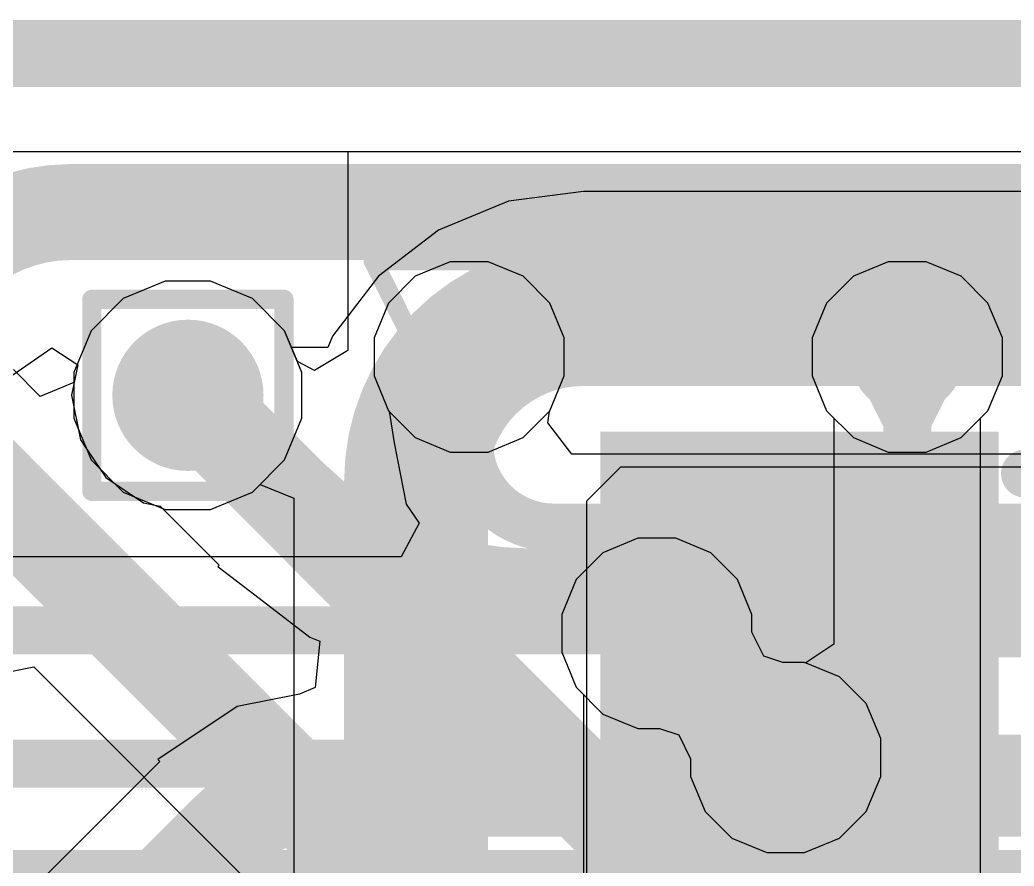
# Model space of a CAD drawing. Header units: inches. Extents: x -6 to 283, y -12 to 154.
# Drawn here: x 35.527 to 38.156, y 18.211 to 20.449 of the extents above; entities that cross this region are included whole.
import ezdxf

# ---------------------------------------------------------------- set-up
doc = ezdxf.new("R2010")
doc.units = ezdxf.units.IN
for name, color, linetype in [('Board Outline', 216, 'Continuous'), ('Bottom Layer', 5, 'Continuous'), ('Bottom Overlay', 54, 'Continuous'), ('Bottom Paste', 16, 'Continuous'), ('Bottom Solder', 6, 'Continuous'), ('Drill Drawing', 1, 'Continuous'), ('GND-1', 16, 'Continuous'), ('GND-2', 90, 'Continuous'), ('GND-3', 216, 'Continuous'), ('GND-4', 54, 'Continuous'), ('PWR-1', 156, 'Continuous'), ('PWR-2', 130, 'Continuous'), ('Signal L1', 76, 'Continuous'), ('Signal L2', 6, 'Continuous'), ('Top Layer', 1, 'Continuous'), ('Via Holes', 16, 'Continuous')]:
    doc.layers.add(name, color=color, linetype=linetype)

# ---------------------------------------------------------------- blocks, each defined once
blk = doc.blocks.new('WPN252012HR24MT__B_190')
at = {"layer": 'Bottom Layer'}
for points in [[(-1.2499975, 1.00000054), (-0.3999966599999999, 1.00000054), (-0.3999966599999999, -1.00000054), (-1.2499975, -1.00000054)], [(0.3999966599999999, 1.00000054), (1.2499975, 1.00000054), (1.2499975, -1.00000054), (0.3999966599999999, -1.00000054)]]:
    blk.add_hatch(color=5, dxfattribs=at).paths.add_polyline_path(points)
at = {"layer": 'Bottom Paste'}
for points in [[(-1.2499975, 1.00000054), (-0.3999966599999999, 1.00000054), (-0.3999966599999999, -1.00000054), (-1.2499975, -1.00000054)], [(0.3999966599999999, 1.00000054), (1.2499975, 1.00000054), (1.2499975, -1.00000054), (0.3999966599999999, -1.00000054)]]:
    blk.add_hatch(color=16, dxfattribs=at).paths.add_polyline_path(points)
at = {"layer": 'Bottom Solder'}
for points in [[(-1.3515975, 1.10160054), (-0.29839666, 1.10160054), (-0.29839666, -1.10160054), (-1.3515975, -1.10160054)], [(0.29839666, 1.10160054), (1.3515975, 1.10160054), (1.3515975, -1.10160054), (0.29839666, -1.10160054)]]:
    blk.add_hatch(color=6, dxfattribs=at).paths.add_polyline_path(points)
at = {"layer": 'Bottom Overlay'}
for points in [[(-0.2286, 0.9905999999999999, 0.127, 0.127, 0), (0.2286, 0.9905999999999999, 0.127, 0.127, 0)], [(-0.2286, -0.9905999999999999, 0.127, 0.127, 0), (0.2286, -0.9905999999999999, 0.127, 0.127, 0)]]:
    blk.add_lwpolyline(points, format="xyseb", dxfattribs=at)
for points in [[(-0.26035, 0.9905999999999999, 0.0635, 0.0635, 1), (-0.19685, 0.9905999999999999, 0.0635, 0.0635, 1)], [(0.19685, 0.9905999999999999, 0.0635, 0.0635, 1), (0.26035, 0.9905999999999999, 0.0635, 0.0635, 1)], [(-0.26035, -0.9905999999999999, 0.0635, 0.0635, 1), (-0.19685, -0.9905999999999999, 0.0635, 0.0635, 1)], [(0.19685, -0.9905999999999999, 0.0635, 0.0635, 1), (0.26035, -0.9905999999999999, 0.0635, 0.0635, 1)]]:
    blk.add_lwpolyline(points, format="xyseb", close=True, dxfattribs=at)

msp = doc.modelspace()

# ---------------------------------------------------------------- hatches: boundary and pattern name
at = {"layer": 'Bottom Layer'}
h = msp.add_hatch(color=5, dxfattribs=at)
edge = h.paths.add_edge_path()
edge.add_arc((35.97114726, 19.45591486), 0.1999996, 0, 360)
at = {"layer": 'GND-1'}
h = msp.add_hatch(color=16, dxfattribs=at)
edge = h.paths.add_edge_path()
edge.add_arc((37.87366822, 19.55751486), 0.1499997, 0, 360)
h = msp.add_hatch(color=16, dxfattribs=at)
edge = h.paths.add_edge_path()
edge.add_arc((35.97114726, 19.45591486), 0.1999996, 0, 360)
h = msp.add_hatch(color=16, dxfattribs=at)
edge = h.paths.add_edge_path()
edge.add_arc((37.21135814, 18.82631998), 0.1499997, 0, 360)
h = msp.add_hatch(color=16, dxfattribs=at)
edge = h.paths.add_edge_path()
edge.add_arc((37.55216518, 18.49819262), 0.1499997, 0, 360)
at = {"layer": 'GND-2'}
h = msp.add_hatch(color=90, dxfattribs=at)
edge = h.paths.add_edge_path()
edge.add_arc((36.71496848, 19.55751486), 0.1499997, 0, 360)
h = msp.add_hatch(color=90, dxfattribs=at)
edge = h.paths.add_edge_path()
edge.add_arc((35.97114726, 19.45591486), 0.1999996, 0, 360)
at = {"layer": 'GND-3'}
h = msp.add_hatch(color=216, dxfattribs=at)
edge = h.paths.add_edge_path()
edge.add_arc((36.71496848, 19.55751486), 0.1499997, 0, 360)
h = msp.add_hatch(color=216, dxfattribs=at)
edge = h.paths.add_edge_path()
edge.add_arc((35.97114726, 19.45591486), 0.1999996, 0, 360)
at = {"layer": 'GND-4'}
h = msp.add_hatch(color=54, dxfattribs=at)
edge = h.paths.add_edge_path()
edge.add_arc((35.97114726, 19.45591486), 0.1999996, 0, 360)
at = {"layer": 'PWR-1'}
h = msp.add_hatch(color=156, dxfattribs=at)
edge = h.paths.add_edge_path()
edge.add_arc((36.71496848, 19.55751486), 0.1499997, 0, 360)
h = msp.add_hatch(color=156, dxfattribs=at)
edge = h.paths.add_edge_path()
edge.add_arc((35.97114726, 19.45591486), 0.1999996, 0, 360)
at = {"layer": 'PWR-2'}
h = msp.add_hatch(color=130, dxfattribs=at)
edge = h.paths.add_edge_path()
edge.add_arc((36.71496848, 19.55751486), 0.1499997, 0, 360)
h = msp.add_hatch(color=130, dxfattribs=at)
edge = h.paths.add_edge_path()
edge.add_arc((35.97114726, 19.45591486), 0.1999996, 0, 360)
at = {"layer": 'Signal L1'}
h = msp.add_hatch(color=76, dxfattribs=at)
edge = h.paths.add_edge_path()
edge.add_arc((36.71496848, 19.55751486), 0.1499997, 0, 360)
h = msp.add_hatch(color=76, dxfattribs=at)
edge = h.paths.add_edge_path()
edge.add_arc((37.87366822, 19.55751486), 0.1499997, 0, 360)
h = msp.add_hatch(color=76, dxfattribs=at)
edge = h.paths.add_edge_path()
edge.add_arc((35.97114726, 19.45591486), 0.1999996, 0, 360)
h = msp.add_hatch(color=76, dxfattribs=at)
edge = h.paths.add_edge_path()
edge.add_arc((37.21135814, 18.82631998), 0.1499997, 0, 360)
h = msp.add_hatch(color=76, dxfattribs=at)
edge = h.paths.add_edge_path()
edge.add_arc((37.55216518, 18.49819262), 0.1499997, 0, 360)
at = {"layer": 'Signal L2'}
h = msp.add_hatch(color=6, dxfattribs=at)
edge = h.paths.add_edge_path()
edge.add_arc((36.71496848, 19.55751486), 0.1499997, 0, 360)
h = msp.add_hatch(color=6, dxfattribs=at)
edge = h.paths.add_edge_path()
edge.add_arc((35.97114726, 19.45591486), 0.1999996, 0, 360)
at = {"layer": 'Top Layer'}
h = msp.add_hatch(color=1, dxfattribs=at)
edge = h.paths.add_edge_path()
edge.add_arc((37.87366822, 19.55751486), 0.1499997, 0, 360)
h = msp.add_hatch(color=1, dxfattribs=at)
edge = h.paths.add_edge_path()
edge.add_arc((35.97114726, 19.45591486), 0.1999996, 0, 360)
h = msp.add_hatch(color=1, dxfattribs=at)
edge = h.paths.add_edge_path()
edge.add_arc((37.21135814, 18.82631998), 0.1499997, 0, 360)
h = msp.add_hatch(color=1, dxfattribs=at)
edge = h.paths.add_edge_path()
edge.add_arc((37.55216518, 18.49819262), 0.1499997, 0, 360)
at = {"layer": 'Via Holes'}
h = msp.add_hatch(color=7, dxfattribs=at)
edge = h.paths.add_edge_path()
edge.add_arc((36.71496848, 19.55751486), 0.07499858, 0, 360)
h = msp.add_hatch(color=7, dxfattribs=at)
edge = h.paths.add_edge_path()
edge.add_arc((37.87366822, 19.55751486), 0.07499858, 0, 360)
h = msp.add_hatch(color=7, dxfattribs=at)
edge = h.paths.add_edge_path()
edge.add_arc((35.97114726, 19.45591486), 0.0999998, 0, 360)
h = msp.add_hatch(color=7, dxfattribs=at)
edge = h.paths.add_edge_path()
edge.add_arc((37.21135814, 18.82631998), 0.07499858, 0, 360)
h = msp.add_hatch(color=7, dxfattribs=at)
edge = h.paths.add_edge_path()
edge.add_arc((37.55216518, 18.49819262), 0.07499858, 0, 360)

# ---------------------------------------------------------------- linework, layer by layer
at = {"layer": 'Board Outline'}
msp.add_lwpolyline([(12.036425, 20.35987292, 0.1778, 0.1778, 0), (75.55088776, 20.35987292, 0.1778, 0.1778, 0)], format="xyseb", dxfattribs=at)
at = {"layer": 'Bottom Layer'}
for p, q in [((12.036425, 20.10090722), (45.75363722, 20.10090976)), ((37.0170583, 19.99511876), (36.81871477999999, 19.96900756)), ((37.0170583, 19.99478348), (37.0170583, 19.99511876)), ((42.40691544, 19.99478348), (37.0170583, 19.99478348)), ((36.81871477999999, 19.96900756), (36.63388913999999, 19.89244942)), ((36.63388913999999, 19.89244942), (36.4751747, 19.7706615)), ((35.911155, 19.75751446), (35.80030432, 19.71159888)), ((36.03113952, 19.75751446), (35.911155, 19.75751446)), ((36.1419902, 19.71159888), (36.03113952, 19.75751446)), ((36.4751747, 19.7706615), (36.35338678, 19.61194706)), ((35.80030432, 19.71159888), (35.71546324, 19.6267578)), ((36.22683128, 19.6267578), (36.1419902, 19.71159888)), ((35.71546324, 19.6267578), (35.66954766, 19.51590712)), ((36.2450634, 19.58274214), (36.22683128, 19.6267578)), ((36.35338678, 19.61194706), (36.34128876, 19.58274214)), ((36.34128876, 19.58274214), (36.2450634, 19.58274214)), ((35.66954766, 19.51590712), (35.66954766, 19.3959226)), ((35.66954766, 19.3959226), (35.71546324, 19.28507192)), ((35.71546324, 19.28507192), (35.80030432, 19.20023084)), ((37.02667982, 19.1768095), (37.11648406, 19.26661374)), ((37.11648406, 19.26661374), (38.54082716, 19.26660612)), ((35.80030432, 19.20023084), (35.911155, 19.15431526)), ((36.03113952, 19.15431526), (36.1419902, 19.20023084)), ((36.1419902, 19.20023084), (36.16215271999999, 19.22039336)), ((36.16215271999999, 19.22039336), (36.25105272, 19.18356844)), ((36.25105272, 19.18356844), (36.25105272, 16.574135)), ((37.02667982, 15.29101336), (37.02667982, 19.1768095)), ((35.911155, 19.15431526), (36.03113952, 19.15431526))]:
    msp.add_line(p, q, dxfattribs=at)
for points in [[(36.57477317999999, 19.2287779, 0.3809999999999999, 0.3809999999999999, -0.4142135623730951), (37.0170583, 19.67106302, 0.3809999999999999, 0.3809999999999999, 0)], [(37.0170583, 19.67106302, 0.3809999999999999, 0.3809999999999999, 0), (42.40691544, 19.67106302, 0.3809999999999999, 0.3809999999999999, 0)], [(36.57477317999999, 16.56375148, 0.3809999999999999, 0.3809999999999999, 0), (36.57477317999999, 19.2287779, 0.3809999999999999, 0.3809999999999999, 0)]]:
    msp.add_lwpolyline(points, format="xyseb", dxfattribs=at)
for points in [[(36.9218083, 19.67106302, 0.1905, 0.1905, 1), (37.1123083, 19.67106302, 0.1905, 0.1905, 1)], [(36.9218083, 19.67106302, 0.1905, 0.1905, 1), (37.1123083, 19.67106302, 0.1905, 0.1905, 1)], [(36.47952318, 19.2287779, 0.1905, 0.1905, 1), (36.67002318, 19.2287779, 0.1905, 0.1905, 1)], [(36.47952318, 19.2287779, 0.1905, 0.1905, 1), (36.67002318, 19.2287779, 0.1905, 0.1905, 1)]]:
    msp.add_lwpolyline(points, format="xyseb", close=True, dxfattribs=at)
at = {"layer": 'Drill Drawing'}
for points in [[(36.46096848, 19.81151486, 0.0508, 0.0508, 0), (36.96896848, 19.81151486, 0.0508, 0.0508, 0)], [(36.46096848, 19.81151486, 0.0508, 0.0508, 0), (36.71496848, 19.30351486, 0.0508, 0.0508, 0)], [(36.71496848, 19.30351486, 0.0508, 0.0508, 0), (36.96896848, 19.81151486, 0.0508, 0.0508, 0)], [(37.61966822, 19.81151486, 0.0508, 0.0508, 0), (38.12766822, 19.81151486, 0.0508, 0.0508, 0)], [(37.61966822, 19.81151486, 0.0508, 0.0508, 0), (37.87366822, 19.30351486, 0.0508, 0.0508, 0)], [(37.87366822, 19.30351486, 0.0508, 0.0508, 0), (38.12766822, 19.81151486, 0.0508, 0.0508, 0)], [(35.71714726, 19.70991486, 0.0508, 0.0508, 0), (36.22514726, 19.70991486, 0.0508, 0.0508, 0)], [(35.71714726, 19.20191486, 0.0508, 0.0508, 0), (35.71714726, 19.70991486, 0.0508, 0.0508, 0)], [(36.22514726, 19.20191486, 0.0508, 0.0508, 0), (36.22514726, 19.70991486, 0.0508, 0.0508, 0)], [(35.71714726, 19.20191486, 0.0508, 0.0508, 0), (36.22514726, 19.20191486, 0.0508, 0.0508, 0)], [(36.95735814, 19.08031998, 0.0508, 0.0508, 0), (37.46535814, 19.08031998, 0.0508, 0.0508, 0)], [(36.95735814, 19.08031998, 0.0508, 0.0508, 0), (37.21135814, 18.57231998, 0.0508, 0.0508, 0)], [(37.21135814, 18.57231998, 0.0508, 0.0508, 0), (37.46535814, 19.08031998, 0.0508, 0.0508, 0)], [(37.29816518, 18.75219262, 0.0508, 0.0508, 0), (37.80616518, 18.75219262, 0.0508, 0.0508, 0)], [(37.29816518, 18.75219262, 0.0508, 0.0508, 0), (37.55216518, 18.24419262, 0.0508, 0.0508, 0)], [(37.55216518, 18.24419262, 0.0508, 0.0508, 0), (37.80616518, 18.75219262, 0.0508, 0.0508, 0)]]:
    msp.add_lwpolyline(points, format="xyseb", dxfattribs=at)
for points in [[(36.44826848, 19.81151486, 0.0254, 0.0254, 1), (36.47366848, 19.81151486, 0.0254, 0.0254, 1)], [(36.44826848, 19.81151486, 0.0254, 0.0254, 1), (36.47366848, 19.81151486, 0.0254, 0.0254, 1)], [(36.95626848, 19.81151486, 0.0254, 0.0254, 1), (36.98166848, 19.81151486, 0.0254, 0.0254, 1)], [(36.95626848, 19.81151486, 0.0254, 0.0254, 1), (36.98166848, 19.81151486, 0.0254, 0.0254, 1)], [(37.60696822, 19.81151486, 0.0254, 0.0254, 1), (37.63236822, 19.81151486, 0.0254, 0.0254, 1)], [(37.60696822, 19.81151486, 0.0254, 0.0254, 1), (37.63236822, 19.81151486, 0.0254, 0.0254, 1)], [(38.11496821999999, 19.81151486, 0.0254, 0.0254, 1), (38.14036822, 19.81151486, 0.0254, 0.0254, 1)], [(38.11496821999999, 19.81151486, 0.0254, 0.0254, 1), (38.14036822, 19.81151486, 0.0254, 0.0254, 1)], [(35.70444726, 19.70991486, 0.0254, 0.0254, 1), (35.72984726, 19.70991486, 0.0254, 0.0254, 1)], [(35.70444726, 19.70991486, 0.0254, 0.0254, 1), (35.72984726, 19.70991486, 0.0254, 0.0254, 1)], [(36.21244726, 19.70991486, 0.0254, 0.0254, 1), (36.23784726, 19.70991486, 0.0254, 0.0254, 1)], [(36.21244726, 19.70991486, 0.0254, 0.0254, 1), (36.23784726, 19.70991486, 0.0254, 0.0254, 1)], [(36.70226847999999, 19.30351486, 0.0254, 0.0254, 1), (36.72766848, 19.30351486, 0.0254, 0.0254, 1)], [(36.70226847999999, 19.30351486, 0.0254, 0.0254, 1), (36.72766848, 19.30351486, 0.0254, 0.0254, 1)], [(37.86096822, 19.30351486, 0.0254, 0.0254, 1), (37.88636822, 19.30351486, 0.0254, 0.0254, 1)], [(37.86096822, 19.30351486, 0.0254, 0.0254, 1), (37.88636822, 19.30351486, 0.0254, 0.0254, 1)], [(35.70444726, 19.20191486, 0.0254, 0.0254, 1), (35.72984726, 19.20191486, 0.0254, 0.0254, 1)], [(35.70444726, 19.20191486, 0.0254, 0.0254, 1), (35.72984726, 19.20191486, 0.0254, 0.0254, 1)], [(36.21244726, 19.20191486, 0.0254, 0.0254, 1), (36.23784726, 19.20191486, 0.0254, 0.0254, 1)], [(36.21244726, 19.20191486, 0.0254, 0.0254, 1), (36.23784726, 19.20191486, 0.0254, 0.0254, 1)], [(36.94465813999999, 19.08031998, 0.0254, 0.0254, 1), (36.97005814, 19.08031998, 0.0254, 0.0254, 1)], [(36.94465813999999, 19.08031998, 0.0254, 0.0254, 1), (36.97005814, 19.08031998, 0.0254, 0.0254, 1)], [(37.45265814, 19.08031998, 0.0254, 0.0254, 1), (37.47805814, 19.08031998, 0.0254, 0.0254, 1)], [(37.45265814, 19.08031998, 0.0254, 0.0254, 1), (37.47805814, 19.08031998, 0.0254, 0.0254, 1)], [(37.28546518, 18.75219262, 0.0254, 0.0254, 1), (37.31086517999999, 18.75219262, 0.0254, 0.0254, 1)], [(37.28546518, 18.75219262, 0.0254, 0.0254, 1), (37.31086517999999, 18.75219262, 0.0254, 0.0254, 1)], [(37.79346518, 18.75219262, 0.0254, 0.0254, 1), (37.81886518, 18.75219262, 0.0254, 0.0254, 1)], [(37.79346518, 18.75219262, 0.0254, 0.0254, 1), (37.81886518, 18.75219262, 0.0254, 0.0254, 1)], [(37.19865814, 18.57231998, 0.0254, 0.0254, 1), (37.22405814, 18.57231998, 0.0254, 0.0254, 1)], [(37.19865814, 18.57231998, 0.0254, 0.0254, 1), (37.22405814, 18.57231998, 0.0254, 0.0254, 1)], [(37.53946518, 18.24419262, 0.0254, 0.0254, 1), (37.56486518, 18.24419262, 0.0254, 0.0254, 1)], [(37.53946518, 18.24419262, 0.0254, 0.0254, 1), (37.56486518, 18.24419262, 0.0254, 0.0254, 1)]]:
    msp.add_lwpolyline(points, format="xyseb", close=True, dxfattribs=at)
at = {"layer": 'GND-1'}
for p, q in [((12.036425, 20.10090722), (75.55084966, 20.10090976)), ((37.8236226, 19.80911456), (37.73114882, 19.77081136)), ((37.92371384, 19.80911456), (37.8236226, 19.80911456)), ((38.01618762, 19.77081136), (37.92371384, 19.80911456)), ((35.911155, 19.75751446), (35.80030432, 19.71159888)), ((36.03113952, 19.75751446), (35.911155, 19.75751446)), ((36.1419902, 19.71159888), (36.03113952, 19.75751446)), ((37.73114882, 19.77081136), (37.66037172, 19.70003426)), ((38.08696472, 19.70003426), (38.01618762, 19.77081136)), ((35.80030432, 19.71159888), (35.71546324, 19.6267578)), ((36.22683128, 19.6267578), (36.1419902, 19.71159888)), ((37.66037172, 19.70003426), (37.62206852, 19.60756048)), ((38.12526792, 19.60756048), (38.08696472, 19.70003426)), ((35.71546324, 19.6267578), (35.66954766, 19.51590712)), ((36.27274686, 19.51590712), (36.22683128, 19.6267578)), ((37.62206852, 19.60756048), (37.62206852, 19.50746924)), ((38.12526792, 19.50746924), (38.12526792, 19.60756048)), ((35.66954766, 19.51590712), (35.66954766, 19.3959226)), ((36.27274686, 19.3959226), (36.27274686, 19.51590712)), ((37.62206852, 19.50746924), (37.66037172, 19.41499546)), ((38.08696472, 19.41499546), (38.12526792, 19.50746924)), ((37.66037172, 19.41499546), (37.73114882, 19.34421836)), ((38.01618762, 19.34421836), (38.08696472, 19.41499546)), ((35.66954766, 19.3959226), (35.71546324, 19.28507192)), ((36.22683128, 19.28507192), (36.27274686, 19.3959226)), ((37.73114882, 19.34421836), (37.8236226, 19.30591516)), ((37.92371384, 19.30591516), (38.01618762, 19.34421836)), ((37.8236226, 19.30591516), (37.92371384, 19.30591516)), ((35.71546324, 19.28507192), (35.80030432, 19.20023084)), ((36.1419902, 19.20023084), (36.22683128, 19.28507192)), ((35.80030432, 19.20023084), (35.911155, 19.15431526)), ((36.03113952, 19.15431526), (36.1419902, 19.20023084)), ((35.911155, 19.15431526), (36.03113952, 19.15431526)), ((37.16131252, 19.07791968), (37.06883874, 19.03961648)), ((37.26140376, 19.07791968), (37.16131252, 19.07791968)), ((37.35387753999999, 19.03961648), (37.26140376, 19.07791968)), ((37.06883874, 19.03961648), (36.99806164, 18.96883938)), ((37.42465463999999, 18.96883938), (37.35387753999999, 19.03961648)), ((36.99806164, 18.96883938), (36.95975843999999, 18.8763656)), ((37.46295783999999, 18.8763656), (37.42465463999999, 18.96883938)), ((36.95975843999999, 18.8763656), (36.95975843999999, 18.77627436)), ((37.46295783999999, 18.82979724), (37.46295783999999, 18.8763656)), ((37.49406775999999, 18.7662439), (37.46295783999999, 18.82979724)), ((36.95975843999999, 18.77627436), (36.99806164, 18.68380058)), ((37.54509127999999, 18.74979232), (37.49406775999999, 18.7662439)), ((37.60221079999999, 18.74979232), (37.54509127999999, 18.74979232)), ((37.69468458, 18.71148912), (37.60221079999999, 18.74979232)), ((37.76546168, 18.64071202), (37.69468458, 18.71148912)), ((36.99806164, 18.68380058), (37.06883874, 18.61302348)), ((37.80376488, 18.54823824), (37.76546168, 18.64071202)), ((37.06883874, 18.61302348), (37.16131252, 18.57472028)), ((37.16131252, 18.57472028), (37.21843204, 18.57472028)), ((37.21843204, 18.57472028), (37.26945556, 18.5582687)), ((37.26945556, 18.5582687), (37.30056548, 18.49471536)), ((37.80376488, 18.448147), (37.80376488, 18.54823824)), ((37.30056548, 18.49471536), (37.30056548, 18.448147)), ((37.30056548, 18.448147), (37.33886868, 18.35567322)), ((37.76546168, 18.35567322), (37.80376488, 18.448147)), ((37.33886868, 18.35567322), (37.40964578, 18.28489612)), ((37.69468458, 18.28489612), (37.76546168, 18.35567322)), ((37.40964578, 18.28489612), (37.50211956, 18.24659292)), ((37.60221079999999, 18.24659292), (37.69468458, 18.28489612)), ((37.50211956, 18.24659292), (37.60221079999999, 18.24659292))]:
    msp.add_line(p, q, dxfattribs=at)
at = {"layer": 'GND-2'}
for p, q in [((12.036425, 20.10090722), (75.55084966, 20.10090976)), ((36.66492286, 19.80911456), (36.57244908, 19.77081136)), ((36.7650141, 19.80911456), (36.66492286, 19.80911456)), ((36.85748788, 19.77081136), (36.7650141, 19.80911456)), ((35.911155, 19.75751446), (35.80030432, 19.71159888)), ((36.03113952, 19.75751446), (35.911155, 19.75751446)), ((36.1419902, 19.71159888), (36.03113952, 19.75751446)), ((36.57244908, 19.77081136), (36.50167198, 19.70003426)), ((36.92826497999999, 19.70003426), (36.85748788, 19.77081136)), ((35.80030432, 19.71159888), (35.71546324, 19.6267578)), ((36.22683128, 19.6267578), (36.1419902, 19.71159888)), ((36.50167198, 19.70003426), (36.46336878, 19.60756048)), ((36.96656818, 19.60756048), (36.92826497999999, 19.70003426)), ((35.71546324, 19.6267578), (35.66954766, 19.51590712)), ((36.27274686, 19.51590712), (36.22683128, 19.6267578)), ((36.46336878, 19.60756048), (36.46336878, 19.50746924)), ((36.96656818, 19.50746924), (36.96656818, 19.60756048)), ((35.66954766, 19.51590712), (35.66954766, 19.3959226)), ((36.27274686, 19.3959226), (36.27274686, 19.51590712)), ((36.46336878, 19.50746924), (36.50167198, 19.41499546)), ((36.92826497999999, 19.41499546), (36.96656818, 19.50746924)), ((36.50167198, 19.41499546), (36.57244908, 19.34421836)), ((36.85748788, 19.34421836), (36.92826497999999, 19.41499546)), ((35.66954766, 19.3959226), (35.71546324, 19.28507192)), ((36.22683128, 19.28507192), (36.27274686, 19.3959226)), ((36.57244908, 19.34421836), (36.66492286, 19.30591516)), ((36.7650141, 19.30591516), (36.85748788, 19.34421836)), ((36.66492286, 19.30591516), (36.7650141, 19.30591516)), ((35.71546324, 19.28507192), (35.80030432, 19.20023084)), ((36.1419902, 19.20023084), (36.22683128, 19.28507192)), ((35.80030432, 19.20023084), (35.911155, 19.15431526)), ((36.03113952, 19.15431526), (36.1419902, 19.20023084)), ((35.911155, 19.15431526), (36.03113952, 19.15431526))]:
    msp.add_line(p, q, dxfattribs=at)
at = {"layer": 'GND-3'}
for p, q in [((12.036425, 20.10090722), (75.55084966, 20.10090976)), ((36.66492286, 19.80911456), (36.57244908, 19.77081136)), ((36.7650141, 19.80911456), (36.66492286, 19.80911456)), ((36.85748788, 19.77081136), (36.7650141, 19.80911456)), ((35.911155, 19.75751446), (35.80030432, 19.71159888)), ((36.03113952, 19.75751446), (35.911155, 19.75751446)), ((36.1419902, 19.71159888), (36.03113952, 19.75751446)), ((36.57244908, 19.77081136), (36.50167198, 19.70003426)), ((36.92826497999999, 19.70003426), (36.85748788, 19.77081136)), ((35.80030432, 19.71159888), (35.71546324, 19.6267578)), ((36.22683128, 19.6267578), (36.1419902, 19.71159888)), ((36.50167198, 19.70003426), (36.46336878, 19.60756048)), ((36.96656818, 19.60756048), (36.92826497999999, 19.70003426)), ((35.71546324, 19.6267578), (35.66954766, 19.51590712)), ((36.27274686, 19.51590712), (36.22683128, 19.6267578)), ((36.46336878, 19.60756048), (36.46336878, 19.50746924)), ((36.96656818, 19.50746924), (36.96656818, 19.60756048)), ((35.66954766, 19.51590712), (35.66954766, 19.3959226)), ((36.27274686, 19.3959226), (36.27274686, 19.51590712)), ((36.46336878, 19.50746924), (36.50167198, 19.41499546)), ((36.92826497999999, 19.41499546), (36.96656818, 19.50746924)), ((36.50167198, 19.41499546), (36.57244908, 19.34421836)), ((36.85748788, 19.34421836), (36.92826497999999, 19.41499546)), ((35.66954766, 19.3959226), (35.71546324, 19.28507192)), ((36.22683128, 19.28507192), (36.27274686, 19.3959226)), ((36.57244908, 19.34421836), (36.66492286, 19.30591516)), ((36.7650141, 19.30591516), (36.85748788, 19.34421836)), ((36.66492286, 19.30591516), (36.7650141, 19.30591516)), ((35.71546324, 19.28507192), (35.80030432, 19.20023084)), ((36.1419902, 19.20023084), (36.22683128, 19.28507192)), ((35.80030432, 19.20023084), (35.911155, 19.15431526)), ((36.03113952, 19.15431526), (36.1419902, 19.20023084)), ((35.911155, 19.15431526), (36.03113952, 19.15431526))]:
    msp.add_line(p, q, dxfattribs=at)
at = {"layer": 'GND-4'}
for p, q in [((12.036425, 20.10090722), (75.55084966, 20.10090976)), ((35.911155, 19.75751446), (35.80030432, 19.71159888)), ((36.03113952, 19.75751446), (35.911155, 19.75751446)), ((36.1419902, 19.71159888), (36.03113952, 19.75751446)), ((35.80030432, 19.71159888), (35.71546324, 19.6267578)), ((36.22683128, 19.6267578), (36.1419902, 19.71159888)), ((35.71546324, 19.6267578), (35.66954766, 19.51590712)), ((36.27274686, 19.51590712), (36.22683128, 19.6267578)), ((35.66954766, 19.51590712), (35.66954766, 19.3959226)), ((36.27274686, 19.3959226), (36.27274686, 19.51590712)), ((35.66954766, 19.3959226), (35.71546324, 19.28507192)), ((36.22683128, 19.28507192), (36.27274686, 19.3959226)), ((35.71546324, 19.28507192), (35.80030432, 19.20023084)), ((36.1419902, 19.20023084), (36.22683128, 19.28507192)), ((35.80030432, 19.20023084), (35.911155, 19.15431526)), ((36.03113952, 19.15431526), (36.1419902, 19.20023084)), ((35.911155, 19.15431526), (36.03113952, 19.15431526))]:
    msp.add_line(p, q, dxfattribs=at)
at = {"layer": 'PWR-1'}
for p, q in [((35.50837196, 19.51003464), (35.61141976, 19.58186076)), ((35.61141976, 19.58186076), (35.6797102, 19.53670972)), ((35.6797102, 19.53670972), (35.66363962, 19.45591486)), ((35.66363962, 19.45591486), (35.68704826, 19.33823666)), ((35.68704826, 19.33823666), (35.75370547999999, 19.23847308)), ((35.75370547999999, 19.23847308), (35.85346905999999, 19.17181586)), ((35.85346905999999, 19.17181586), (35.89782, 19.16299444)), ((35.89782, 19.16299444), (36.05412905999999, 19.00668538)), ((36.05412905999999, 19.00668538), (36.05055274, 19.00310652)), ((36.05055274, 19.00310652), (36.05137062, 19.00247406)), ((36.05137062, 19.00247406), (36.14852054, 18.92793776)), ((36.14852054, 18.92793776), (36.2934123, 18.81675942)), ((36.2934123, 18.81675942), (36.31987148, 18.80579932)), ((36.31987148, 18.80579932), (36.30782934, 18.68352372)), ((36.30782934, 18.68352372), (36.26657212, 18.66570816)), ((36.26657212, 18.66570816), (36.1013883, 18.63285072)), ((36.1013883, 18.63285072), (35.89165542, 18.4927113)), ((35.89677352, 18.4873773), (35.59246374, 18.18306752)), ((35.89165542, 18.4927113), (35.8967913, 18.4875678)), ((35.8967913, 18.4875678), (35.89677352, 18.4873773))]:
    msp.add_line(p, q, dxfattribs=at)
for points in [[(35.21162884, 19.49094654, 0.254, 0.254, -0.4142135623730951), (35.6612698, 19.9405875, 0.254, 0.254, 0)], [(35.6612698, 19.9405875, 0.254, 0.254, 0), (40.18007204, 19.94058242, 0.254, 0.254, 0)], [(35.97114726, 19.45591486, 0.254, 0.254, 0), (36.23725798, 19.18980414, 0.254, 0.254, 0)], [(36.23781678, 19.18924534, 0.254, 0.254, -0.0002173957781129311), (36.23725798, 19.18980414, 0.254, 0.254, 0)], [(36.87970526, 18.92369342, 0.254, 0.254, -0.1986863798642616), (36.23781678, 19.18924534, 0.254, 0.254, 0)], [(36.87970526, 18.92369342, 0.254, 0.254, 0), (40.5204422, 18.92369342, 0.254, 0.254, 0)], [(36.07989736, 18.30425346, 0.254, 0.254, -0.1987644589970463), (36.3491526, 18.41569342, 0.254, 0.254, 0)], [(36.3491526, 18.41569342, 0.254, 0.254, 0), (40.41502204, 18.41569342, 0.254, 0.254, 0)], [(35.77558758, 17.99994368, 0.254, 0.254, 0), (36.07989736, 18.30425346, 0.254, 0.254, 0)]]:
    msp.add_lwpolyline(points, format="xyseb", dxfattribs=at)
for points in [[(35.59776979999999, 19.9405875, 0.127, 0.127, 1), (35.7247698, 19.9405875, 0.127, 0.127, 1)], [(35.59776979999999, 19.9405875, 0.127, 0.127, 1), (35.7247698, 19.9405875, 0.127, 0.127, 1)], [(35.90764726, 19.45591486, 0.127, 0.127, 1), (36.03464726, 19.45591486, 0.127, 0.127, 1)], [(36.17375798, 19.18980414, 0.127, 0.127, 1), (36.30075797999999, 19.18980414, 0.127, 0.127, 1)], [(36.17375798, 19.18980414, 0.127, 0.127, 1), (36.30075797999999, 19.18980414, 0.127, 0.127, 1)], [(36.17431678, 19.18924534, 0.127, 0.127, 1), (36.30131677999999, 19.18924534, 0.127, 0.127, 1)], [(36.17431678, 19.18924534, 0.127, 0.127, 1), (36.30131677999999, 19.18924534, 0.127, 0.127, 1)], [(36.81620526, 18.92369342, 0.127, 0.127, 1), (36.94320526, 18.92369342, 0.127, 0.127, 1)], [(36.81620526, 18.92369342, 0.127, 0.127, 1), (36.94320526, 18.92369342, 0.127, 0.127, 1)], [(36.2856526, 18.41569342, 0.127, 0.127, 1), (36.4126526, 18.41569342, 0.127, 0.127, 1)], [(36.2856526, 18.41569342, 0.127, 0.127, 1), (36.4126526, 18.41569342, 0.127, 0.127, 1)], [(36.01639736, 18.30425346, 0.127, 0.127, 1), (36.14339736, 18.30425346, 0.127, 0.127, 1)], [(36.01639736, 18.30425346, 0.127, 0.127, 1), (36.14339736, 18.30425346, 0.127, 0.127, 1)]]:
    msp.add_lwpolyline(points, format="xyseb", close=True, dxfattribs=at)
at = {"layer": 'PWR-2'}
for p, q in [((17.93397734, 20.10090722), (36.3944535, 20.10090722)), ((36.3944535, 20.10090722), (36.3944535, 19.57425346)), ((35.911155, 19.75751446), (35.80030432, 19.71159888)), ((36.03113952, 19.75751446), (35.911155, 19.75751446)), ((36.1419902, 19.71159888), (36.03113952, 19.75751446)), ((35.80030432, 19.71159888), (35.71546324, 19.6267578)), ((36.22683128, 19.6267578), (36.1419902, 19.71159888)), ((35.71546324, 19.6267578), (35.66954766, 19.51590712)), ((36.26054216, 19.54536858), (36.22683128, 19.6267578)), ((36.3944535, 19.57425346), (36.30555096, 19.52158402)), ((36.30555096, 19.52158402), (36.26054216, 19.54536858)), ((35.58064766, 19.45314372), (35.5099366, 19.52385478)), ((35.66954766, 19.51590712), (35.66954766, 19.48996864)), ((35.66954766, 19.48996864), (35.58064766, 19.45314372)), ((35.45851176, 18.71705934), (35.5633782, 18.73791782)), ((35.5633782, 18.73791782), (36.3944535, 17.90684252))]:
    msp.add_line(p, q, dxfattribs=at)
for points in [[(35.21162884, 19.45591486, 0.254, 0.254, 0), (37.25428667999999, 17.41325702, 0.254, 0.254, 0)], [(35.97114726, 19.45591486, 0.254, 0.254, 0), (37.66957413999999, 17.75748798, 0.254, 0.254, 0)]]:
    msp.add_lwpolyline(points, format="xyseb", dxfattribs=at)
msp.add_lwpolyline([(35.90764726, 19.45591486, 0.127, 0.127, 1), (36.03464726, 19.45591486, 0.127, 0.127, 1)], format="xyseb", close=True, dxfattribs=at)
at = {"layer": 'Signal L1'}
for points in [[(31.3415426, 19.9609075, 0.10414, 0.10414, 0), (37.89117898, 19.9609075, 0.10414, 0.10414, 0)], [(37.89117898, 19.9609075, 0.10414, 0.10414, 0), (37.89239056, 19.96090496, 0.10414, 0.10414, 0)], [(37.89239056, 19.9609075, 0.10414, 0.10414, -0.1987376313486911), (38.39645356, 19.7519163, 0.10414, 0.10414, 0)], [(36.71496848, 19.55751486, 0.127, 0.127, 0), (37.87366822, 19.55751486, 0.127, 0.127, 0)], [(37.23257221999999, 18.82631998, 0.127, 0.127, 0), (57.96286096, 18.82631998, 0.127, 0.127, 0)], [(37.55598533999999, 18.49506334, 0.127, 0.127, 0), (57.81763138, 18.4950608, 0.127, 0.127, 0)]]:
    msp.add_lwpolyline(points, format="xyseb", dxfattribs=at)
for points in [[(37.86514398, 19.9609075, 0.05207, 0.05207, 1), (37.91721398, 19.9609075, 0.05207, 0.05207, 1)], [(37.86514398, 19.9609075, 0.05207, 0.05207, 1), (37.91721398, 19.9609075, 0.05207, 0.05207, 1)], [(37.86635556, 19.9609075, 0.05207, 0.05207, 1), (37.91842556, 19.9609075, 0.05207, 0.05207, 1)], [(37.86635556, 19.96090496, 0.05207, 0.05207, 1), (37.91842556, 19.96090496, 0.05207, 0.05207, 1)], [(36.68321848, 19.55751486, 0.0635, 0.0635, 1), (36.74671848, 19.55751486, 0.0635, 0.0635, 1)], [(37.84191822, 19.55751486, 0.0635, 0.0635, 1), (37.90541822, 19.55751486, 0.0635, 0.0635, 1)], [(37.20082222, 18.82631998, 0.0635, 0.0635, 1), (37.26432222, 18.82631998, 0.0635, 0.0635, 1)], [(37.52423534, 18.49506334, 0.0635, 0.0635, 1), (37.58773534, 18.49506334, 0.0635, 0.0635, 1)]]:
    msp.add_lwpolyline(points, format="xyseb", close=True, dxfattribs=at)
at = {"layer": 'Signal L2'}
for p, q in [((12.036425, 20.10090722), (75.55084966, 20.10090976)), ((36.66492286, 19.80911456), (36.57244908, 19.77081136)), ((36.7650141, 19.80911456), (36.66492286, 19.80911456)), ((36.85748788, 19.77081136), (36.7650141, 19.80911456)), ((35.911155, 19.75751446), (35.80030432, 19.71159888)), ((36.03113952, 19.75751446), (35.911155, 19.75751446)), ((36.1419902, 19.71159888), (36.03113952, 19.75751446)), ((36.57244908, 19.77081136), (36.50167198, 19.70003426)), ((36.92826497999999, 19.70003426), (36.85748788, 19.77081136)), ((35.80030432, 19.71159888), (35.71546324, 19.6267578)), ((36.22683128, 19.6267578), (36.1419902, 19.71159888)), ((36.50167198, 19.70003426), (36.46336878, 19.60756048)), ((36.96656818, 19.60756048), (36.92826497999999, 19.70003426)), ((35.71546324, 19.6267578), (35.66954766, 19.51590712)), ((36.27274686, 19.51590712), (36.22683128, 19.6267578)), ((36.46336878, 19.60756048), (36.46336878, 19.50746924)), ((36.96656818, 19.50746924), (36.96656818, 19.60756048)), ((35.66954766, 19.51590712), (35.66954766, 19.3959226)), ((36.27274686, 19.3959226), (36.27274686, 19.51590712)), ((36.46336878, 19.50746924), (36.50167198, 19.41499546)), ((36.92826497999999, 19.41499546), (36.96656818, 19.50746924)), ((36.50167198, 19.41499546), (36.50305628, 19.41361116)), ((36.50305628, 19.41361116), (36.51634301999999, 19.3302128)), ((36.9234847, 19.38280858), (36.92771634, 19.41444682)), ((36.92771634, 19.41444682), (36.92826497999999, 19.41499546)), ((35.66954766, 19.3959226), (35.71546324, 19.28507192)), ((36.22683128, 19.28507192), (36.27274686, 19.3959226)), ((36.98661131999999, 19.30035764), (36.9234847, 19.38280858)), ((36.51634301999999, 19.3302128), (36.51634556, 19.3302128)), ((36.51634556, 19.3302128), (36.54852228, 19.16845036)), ((35.71546324, 19.28507192), (35.80030432, 19.20023084)), ((36.1419902, 19.20023084), (36.22683128, 19.28507192)), ((42.2814496, 19.30035764), (36.98661131999999, 19.30035764)), ((35.80030432, 19.20023084), (35.911155, 19.15431526)), ((36.03113952, 19.15431526), (36.1419902, 19.20023084)), ((35.911155, 19.15431526), (36.03113952, 19.15431526)), ((36.54852228, 19.16845036), (36.58240334, 19.1177418)), ((36.58240334, 19.1177418), (36.53488502, 19.0288418)), ((36.53488502, 19.0288418), (35.39645702, 19.0288418))]:
    msp.add_line(p, q, dxfattribs=at)
for points in [[(36.71496848, 19.33021534, 0.127, 0.127, 0), (36.71496848, 19.55751486, 0.127, 0.127, 0)], [(36.93905744, 19.10612638, 0.127, 0.127, -0.4142135623730951), (36.71496848, 19.33021534, 0.127, 0.127, 0)], [(36.93905744, 19.10612638, 0.127, 0.127, 0), (76.18098047999999, 19.10612638, 0.127, 0.127, 0)], [(35.23487238, 18.83461054, 0.127, 0.127, 0), (76.1879223, 18.83461054, 0.127, 0.127, 0)], [(17.45917006, 18.48155054, 0.127, 0.127, 0), (48.39405358, 18.48155054, 0.127, 0.127, 0)], [(17.57975656, 18.19042336, 0.127, 0.127, 0), (48.23098812, 18.19042336, 0.127, 0.127, 0)]]:
    msp.add_lwpolyline(points, format="xyseb", dxfattribs=at)
for points in [[(36.68321848, 19.55751486, 0.0635, 0.0635, 1), (36.74671848, 19.55751486, 0.0635, 0.0635, 1)], [(36.68321848, 19.33021534, 0.0635, 0.0635, 1), (36.74671848, 19.33021534, 0.0635, 0.0635, 1)], [(36.68321848, 19.33021534, 0.0635, 0.0635, 1), (36.74671848, 19.33021534, 0.0635, 0.0635, 1)], [(36.90730744, 19.10612638, 0.0635, 0.0635, 1), (36.97080743999999, 19.10612638, 0.0635, 0.0635, 1)], [(36.90730744, 19.10612638, 0.0635, 0.0635, 1), (36.97080743999999, 19.10612638, 0.0635, 0.0635, 1)]]:
    msp.add_lwpolyline(points, format="xyseb", close=True, dxfattribs=at)
at = {"layer": 'Top Layer'}
for p, q in [((34.58509974, 20.10090722), (46.9944323, 20.10090976)), ((37.8236226, 19.80911456), (37.73114882, 19.77081136)), ((37.92371384, 19.80911456), (37.8236226, 19.80911456)), ((38.01618762, 19.77081136), (37.92371384, 19.80911456)), ((35.911155, 19.75751446), (35.80030432, 19.71159888)), ((36.03113952, 19.75751446), (35.911155, 19.75751446)), ((36.1419902, 19.71159888), (36.03113952, 19.75751446)), ((37.73114882, 19.77081136), (37.66037172, 19.70003426)), ((38.08696472, 19.70003426), (38.01618762, 19.77081136)), ((35.80030432, 19.71159888), (35.71546324, 19.6267578)), ((36.22683128, 19.6267578), (36.1419902, 19.71159888)), ((37.66037172, 19.70003426), (37.62206852, 19.60756048)), ((38.12526792, 19.60756048), (38.08696472, 19.70003426)), ((35.71546324, 19.6267578), (35.66954766, 19.51590712)), ((36.27274686, 19.51590712), (36.22683128, 19.6267578)), ((37.62206852, 19.60756048), (37.62206852, 19.50746924)), ((38.12526792, 19.50746924), (38.12526792, 19.60756048)), ((35.66954766, 19.51590712), (35.66954766, 19.3959226)), ((36.27274686, 19.3959226), (36.27274686, 19.51590712)), ((37.62206852, 19.50746924), (37.66037172, 19.41499546)), ((38.08696472, 19.41499546), (38.12526792, 19.50746924)), ((37.66037172, 19.41499546), (37.67943696, 19.39593022)), ((38.06789947999999, 19.39593022), (38.08696472, 19.41499546)), ((35.66954766, 19.3959226), (35.71546324, 19.28507192)), ((36.22683128, 19.28507192), (36.27274686, 19.3959226)), ((37.67943696, 19.39593022), (37.67943696, 18.79781356)), ((38.06789947999999, 17.84571742), (38.06789947999999, 19.39593022)), ((35.71546324, 19.28507192), (35.80030432, 19.20023084)), ((36.1419902, 19.20023084), (36.22683128, 19.28507192)), ((35.80030432, 19.20023084), (35.911155, 19.15431526)), ((36.03113952, 19.15431526), (36.1419902, 19.20023084)), ((35.911155, 19.15431526), (36.03113952, 19.15431526)), ((37.16131252, 19.07791968), (37.06883874, 19.03961648)), ((37.26140376, 19.07791968), (37.16131252, 19.07791968)), ((37.35387753999999, 19.03961648), (37.26140376, 19.07791968)), ((37.06883874, 19.03961648), (36.99806164, 18.96883938)), ((37.42465463999999, 18.96883938), (37.35387753999999, 19.03961648)), ((36.99806164, 18.96883938), (36.95975843999999, 18.8763656)), ((37.46295783999999, 18.8763656), (37.42465463999999, 18.96883938)), ((36.95975843999999, 18.8763656), (36.95975843999999, 18.77627436)), ((37.46295783999999, 18.82979724), (37.46295783999999, 18.8763656)), ((37.49406775999999, 18.7662439), (37.46295783999999, 18.82979724)), ((36.95975843999999, 18.77627436), (36.99806164, 18.68380058)), ((37.67943696, 18.79781356), (37.60551788, 18.74842326)), ((37.54509127999999, 18.74979232), (37.49406775999999, 18.7662439)), ((37.60221079999999, 18.74979232), (37.54509127999999, 18.74979232)), ((37.60551788, 18.74842326), (37.60221079999999, 18.74979232)), ((36.99806164, 18.68380058), (37.01712688, 18.66473534)), ((37.01712688, 18.66473534), (37.01712688, 17.34680554))]:
    msp.add_line(p, q, dxfattribs=at)
for points in [[(37.87366822, 9.7956243, 0.127, 0.127, 0), (37.87366822, 19.55751486, 0.127, 0.127, 0)], [(37.21135814, 9.76713566, 0.127, 0.127, 0), (37.21135814, 18.82631998, 0.127, 0.127, 0)], [(37.5476135, 9.7573592, 0.127, 0.127, 0), (37.5476135, 18.49819262, 0.127, 0.127, 0)]]:
    msp.add_lwpolyline(points, format="xyseb", dxfattribs=at)
for points in [[(37.84191822, 19.55751486, 0.0635, 0.0635, 1), (37.90541822, 19.55751486, 0.0635, 0.0635, 1)], [(37.17960813999999, 18.82631998, 0.0635, 0.0635, 1), (37.24310814, 18.82631998, 0.0635, 0.0635, 1)], [(37.51586349999999, 18.49819262, 0.0635, 0.0635, 1), (37.5793635, 18.49819262, 0.0635, 0.0635, 1)]]:
    msp.add_lwpolyline(points, format="xyseb", close=True, dxfattribs=at)

# ---------------------------------------------------------------- block references
msp.add_blockref('WPN252012HR24MT__B_190', (38.41383478, 18.25834042))

doc.saveas('drawing.dxf')
